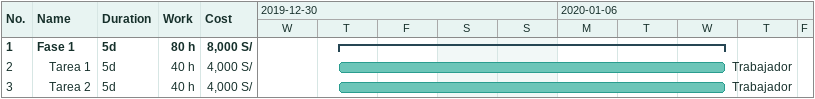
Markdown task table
| ID | Level | Task | Duration | Start | Finish | Resources | Work (h) | Cost (S/) |
|---|---|---|---|---|---|---|---|---|
| 1 | 1 | **Fase 1** | 5d | 2020-01-02 | 2020-01-08 |  | 80 | 8000 |
| 2 | 2 | Tarea 1 | 5d | 2020-01-02 | 2020-01-08 | Trabajador | 40 | 4000 |
| 3 | 2 | Tarea 2 | 5d | 2020-01-02 | 2020-01-08 | Trabajador | 40 | 4000 |
